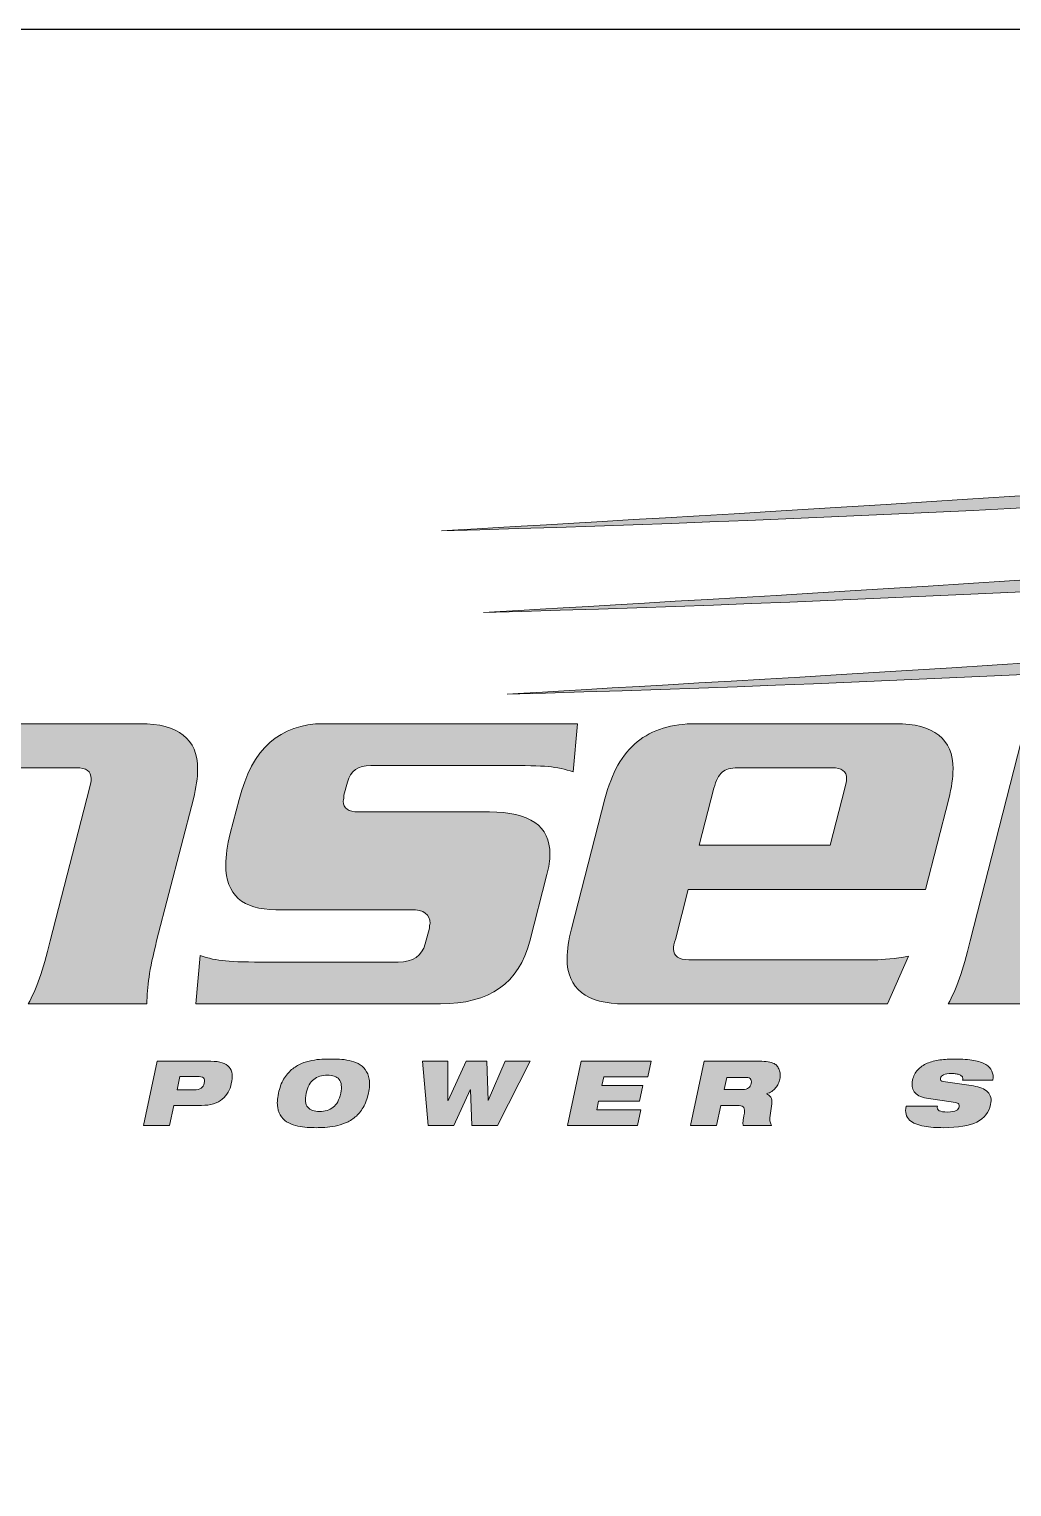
# Paper-space layout 'EARTHING' of a CAD drawing. Extents: x 6 to 839, y -116 to 471.
# Drawn here: x 303.17 to 318.09, y -87.35 to -65.23 of the extents above; entities that cross this region are included whole.
import ezdxf
from ezdxf.enums import TextEntityAlignment as Align

# ---------------------------------------------------------------- set-up
doc = ezdxf.new("R2010")
doc.units = 0
doc.layers.add('Notes', color=7, linetype='Continuous')
doc.styles.add('iecISOCP', font='isocp.shx')

# ---------------------------------------------------------------- blocks, each defined once
blk = doc.blocks.new('A1_FRAME_TITLE')
at = {"layer": 'Notes', "color": 3, "linetype": 'Continuous', "flags": 128}
blk.add_lwpolyline([(123.797, 47.618), (824.367, 47.618)], dxfattribs=at)
at = {"layer": 'Notes', "color": 7, "style": 'iecISOCP'}
for tag, p in [('CAP_NO', (513.188, 43.457)), ('IE_NUM', (513.05, 37.81)), ('REF_No_1', (335.241, 32.31)), ('REF_1', (362.523, 32.31)), ('HV_SWITCH', (513.463, 32.163)), ('GEN_WO', (441.708, 31.763)), ('REF_No_2', (335.241, 26.31)), ('REF_2', (362.523, 26.31)), ('OH_WO', (441.708, 25.812)), ('UBD_REF', (513.05, 25.828)), ('REF_No_3', (335.241, 20.31)), ('REF_3', (362.523, 20.31)), ('UG_WO', (441.708, 20.052)), ('GIS_MAP_No', (513.05, 20.043)), ('REF_No_4', (335.241, 14.31)), ('REF_4', (362.523, 14.31)), ('HV_OP_DIAG', (513.326, 14.199)), ('SUB_WO', (441.708, 13.812)), ('LGA', (512.945, 7.777))]:
    blk.add_attdef(tag, p, '', height=2.5, dxfattribs=at)
at = {"layer": 'Notes', "style": 'iecISOCP'}
for tag, p in [('T1', (684.374, 39.465)), ('T2', (684.374, 34.346)), ('T3', (684.374, 28.92)), ('T4', (684.374, 23.657)), ('T5', (684.374, 18.231)), ('T6', (684.374, 12.969))]:
    blk.add_attdef(tag, text='', height=3.5, dxfattribs=at).set_placement(p, align=Align.CENTER)
at = {"layer": 'Notes', "color": 7, "style": 'iecISOCP'}
for tag, p in [('scale', (567.756, 33.269)), ('DRAWN', (567.756, 24.931)), ('DATE', (567.756, 16.88)), ('DESIGN', (605.617, 9.155))]:
    blk.add_attdef(tag, text='', height=2.5, dxfattribs=at).set_placement(p, align=Align.CENTER)
at = {"layer": 'Notes', "color": 4, "style": 'iecISOCP'}
blk.add_attdef('NUM', text='', height=7, dxfattribs=at).set_placement((792.367, 20.118), align=Align.MIDDLE_CENTER)
at = {"layer": 'Notes', "color": 1, "style": 'iecISOCP'}
blk.add_attdef('REV', text='', height=5, dxfattribs=at).set_placement((820.054, 17.095), align=Align.CENTER)
at = {"layer": 'Notes', "color": 7, "style": 'iecISOCP'}
for tag, p in [('NS', (790.712, 8.119)), ('SHTS', (805.412, 8.119))]:
    blk.add_attdef(tag, text='', height=2.5, dxfattribs=at).set_placement(p, align=Align.MIDDLE)
at = {"layer": 'Notes', "style": 'iecISOCP'}
blk.add_attdef('ExportID', (9.082, 2.39), '', height=2.5, dxfattribs=at)
at = {"layer": 'Notes', "style": 'iecISOCP', "flags": 1}
for tag, p in [('ProjectType', (14.175, -26.797)), ('ProjectNumber', (23.56, -26.818)), ('DrawingNumber', (35.514, -26.803)), ('ProjectDescription', (47.564, -26.825)), ('ExportDate', (60.284, -26.789)), ('ExportUserName', (69.155, -26.8)), ('DesignerCompanyName', (81.484, -26.793)), ('ExportAreaOfInterest', (97.1, -26.813)), ('GIS_SUCCESS', (111.997, -26.78)), ('CAD_SUCCESS', (121.789, -26.783)), ('DEPOTCODE', (132.106, -26.877)), ('ExportCategories', (140.083, -26.797)), ('Comments', (154.385, -26.883))]:
    blk.add_attdef(tag, p, '', height=1, dxfattribs=at)
blk = doc.blocks.new('Logo_Transelect')
at = {"layer": 'Notes', "lineweight": 0, "true_color": 0xe2231a}
h = blk.add_hatch(color=22, dxfattribs=at)
h.dxf.hatch_style = 1
edge = h.paths.add_edge_path()
edge.add_spline(control_points=[(65.672, 15.154), (65.66, 15.746), (61.553, 16.634), (57.992, 16.758)], knot_values=[2, 2, 2, 2, 3, 3, 3, 3], degree=3, periodic=0)
edge.add_spline(control_points=[(57.992, 16.758), (57.992, 16.758), (58.479, 16.599), (58.479, 16.599), (78.956, 14.451), (38.569, 12.441), (31.955, 12.028)], knot_values=[0, 0, 0, 0, 1, 1, 1, 2, 2, 2, 2], degree=3, periodic=0)
edge.add_spline(control_points=[(31.955, 12.028), (48.489, 12.496), (65.701, 13.763), (65.672, 15.154)], knot_values=[3, 3, 3, 3, 4, 4, 4, 4], degree=3, periodic=0)
h = blk.add_hatch(color=22, dxfattribs=at)
h.dxf.hatch_style = 1
edge = h.paths.add_edge_path()
edge.add_spline(control_points=[(66.52, 13.501), (66.508, 14.093), (62.401, 14.982), (58.84, 15.106)], knot_values=[2, 2, 2, 2, 3, 3, 3, 3], degree=3, periodic=0)
edge.add_spline(control_points=[(58.84, 15.106), (58.84, 15.106), (59.327, 14.947), (59.327, 14.947), (79.804, 12.799), (39.416, 10.789), (32.803, 10.376)], knot_values=[0, 0, 0, 0, 1, 1, 1, 2, 2, 2, 2], degree=3, periodic=0)
edge.add_spline(control_points=[(32.803, 10.376), (49.337, 10.844), (66.549, 12.111), (66.52, 13.501)], knot_values=[3, 3, 3, 3, 4, 4, 4, 4], degree=3, periodic=0)
h = blk.add_hatch(color=22, dxfattribs=at)
h.dxf.hatch_style = 1
edge = h.paths.add_edge_path()
edge.add_spline(control_points=[(67.001, 11.849), (66.989, 12.441), (62.881, 13.329), (59.32, 13.453)], knot_values=[2, 2, 2, 2, 3, 3, 3, 3], degree=3, periodic=0)
edge.add_spline(control_points=[(59.32, 13.453), (59.32, 13.453), (59.808, 13.295), (59.808, 13.295), (80.284, 11.147), (39.897, 9.137), (33.283, 8.724)], knot_values=[0, 0, 0, 0, 1, 1, 1, 2, 2, 2, 2], degree=3, periodic=0)
edge.add_spline(control_points=[(33.283, 8.724), (49.817, 9.192), (67.029, 10.458), (67.001, 11.849)], knot_values=[3, 3, 3, 3, 4, 4, 4, 4], degree=3, periodic=0)
at = {"layer": 'Notes', "lineweight": 0, "true_color": 0x005cb9}
h = blk.add_hatch(color=152, dxfattribs=at)
h.dxf.hatch_style = 2
edge = h.paths.add_edge_path()
edge.add_spline(control_points=[(44.806, 3.737), (44.731, 3.439), (44.68, 3.194), (44.651, 3.001), (44.622, 2.808), (44.608, 2.627), (44.608, 2.458), (44.608, 2.458), (42.206, 2.458), (42.206, 2.458), (42.288, 2.603), (42.365, 2.776), (42.435, 2.977), (42.505, 3.178), (42.577, 3.431), (42.652, 3.737), (42.652, 3.737), (43.976, 8.899), (43.976, 8.899), (44.05, 9.197), (44.104, 9.442), (44.137, 9.635), (44.17, 9.828), (44.187, 10.009), (44.187, 10.178), (44.187, 10.178), (46.464, 10.178), (46.464, 10.178), (46.464, 10.178), (44.806, 3.737), (44.806, 3.737)], knot_values=[0, 0, 0, 0, 1, 1, 1, 2, 2, 2, 3, 3, 3, 4, 4, 4, 5, 5, 5, 6, 6, 6, 7, 7, 7, 8, 8, 8, 9, 9, 9, 10, 10, 10, 10], degree=3, periodic=0)
at = {"layer": 'Notes', "lineweight": 0, "true_color": 0x001689}
h = blk.add_hatch(color=166, dxfattribs=at)
h.dxf.hatch_style = 2
edge = h.paths.add_edge_path()
edge.add_spline(control_points=[(22.462, 8.127), (22.462, 8.127), (22.363, 7.548), (22.363, 7.548), (22.363, 7.548), (22.388, 7.548), (22.388, 7.548), (22.519, 7.773), (22.643, 7.926), (22.759, 8.007), (22.874, 8.087), (23.023, 8.127), (23.205, 8.127), (23.205, 8.127), (25.854, 8.127), (25.854, 8.127), (26.629, 8.127), (27.017, 7.822), (27.017, 7.211), (27.017, 7.034), (26.988, 6.833), (26.931, 6.608), (26.931, 6.608), (26.188, 3.737), (26.188, 3.737), (26.114, 3.439), (26.062, 3.194), (26.033, 3.001), (26.004, 2.808), (25.99, 2.627), (25.99, 2.458), (25.99, 2.458), (23.588, 2.458), (23.588, 2.458), (23.671, 2.603), (23.747, 2.776), (23.817, 2.977), (23.887, 3.178), (23.96, 3.431), (24.034, 3.737), (24.034, 3.737), (24.826, 6.825), (24.826, 6.825), (24.851, 6.905), (24.863, 6.969), (24.863, 7.018), (24.863, 7.162), (24.764, 7.235), (24.566, 7.235), (24.566, 7.235), (22.734, 7.235), (22.734, 7.235), (22.594, 7.235), (22.488, 7.205), (22.418, 7.144), (22.348, 7.084), (22.293, 6.977), (22.251, 6.825), (22.251, 6.825), (21.459, 3.737), (21.459, 3.737), (21.385, 3.439), (21.333, 3.194), (21.304, 3.001), (21.275, 2.808), (21.261, 2.627), (21.261, 2.458), (21.261, 2.458), (18.859, 2.458), (18.859, 2.458), (18.942, 2.603), (19.018, 2.776), (19.088, 2.977), (19.159, 3.178), (19.231, 3.431), (19.305, 3.737), (19.305, 3.737), (20.11, 6.849), (20.11, 6.849), (20.184, 7.146), (20.235, 7.392), (20.264, 7.585), (20.293, 7.777), (20.308, 7.958), (20.308, 8.127), (20.308, 8.127), (22.462, 8.127), (22.462, 8.127)], knot_values=[0, 0, 0, 0, 1, 1, 1, 2, 2, 2, 3, 3, 3, 4, 4, 4, 5, 5, 5, 6, 6, 6, 7, 7, 7, 8, 8, 8, 9, 9, 9, 10, 10, 10, 11, 11, 11, 12, 12, 12, 13, 13, 13, 14, 14, 14, 15, 15, 15, 16, 16, 16, 17, 17, 17, 18, 18, 18, 19, 19, 19, 20, 20, 20, 21, 21, 21, 22, 22, 22, 23, 23, 23, 24, 24, 24, 25, 25, 25, 26, 26, 26, 27, 27, 27, 28, 28, 28, 29, 29, 29, 29], degree=3, periodic=0)
h = blk.add_hatch(color=166, dxfattribs=at)
h.dxf.hatch_style = 2
edge = h.paths.add_edge_path()
edge.add_spline(control_points=[(33.739, 3.725), (33.524, 2.881), (32.922, 2.458), (31.932, 2.458), (31.932, 2.458), (26.98, 2.458), (26.98, 2.458), (26.98, 2.458), (27.067, 3.435), (27.067, 3.435), (27.232, 3.379), (27.403, 3.343), (27.58, 3.327), (27.758, 3.311), (28.049, 3.303), (28.453, 3.303), (28.453, 3.303), (31.078, 3.303), (31.078, 3.303), (31.375, 3.303), (31.556, 3.427), (31.622, 3.676), (31.622, 3.676), (31.709, 3.99), (31.709, 3.99), (31.709, 4.006), (31.709, 4.022), (31.709, 4.038), (31.717, 4.062), (31.721, 4.079), (31.721, 4.087), (31.721, 4.272), (31.593, 4.364), (31.338, 4.364), (31.338, 4.364), (28.602, 4.364), (28.602, 4.364), (27.925, 4.364), (27.587, 4.666), (27.587, 5.269), (27.587, 5.454), (27.615, 5.667), (27.673, 5.908), (27.673, 5.908), (27.859, 6.595), (27.859, 6.595), (28.115, 7.616), (28.684, 8.127), (29.567, 8.127), (29.567, 8.127), (34.705, 8.127), (34.705, 8.127), (34.705, 8.127), (34.618, 7.15), (34.618, 7.15), (34.461, 7.206), (34.292, 7.243), (34.11, 7.259), (33.929, 7.275), (33.64, 7.283), (33.244, 7.283), (33.244, 7.283), (30.52, 7.283), (30.52, 7.283), (30.265, 7.283), (30.108, 7.17), (30.05, 6.945), (30.05, 6.945), (29.976, 6.68), (29.976, 6.68), (29.976, 6.664), (29.976, 6.644), (29.976, 6.62), (29.968, 6.595), (29.963, 6.575), (29.963, 6.559), (29.963, 6.415), (30.067, 6.342), (30.273, 6.342), (30.273, 6.342), (32.922, 6.342), (32.922, 6.342), (33.739, 6.342), (34.147, 6.057), (34.147, 5.486), (34.147, 5.365), (34.127, 5.228), (34.086, 5.076), (34.086, 5.076), (33.739, 3.725), (33.739, 3.725)], knot_values=[0, 0, 0, 0, 1, 1, 1, 2, 2, 2, 3, 3, 3, 4, 4, 4, 5, 5, 5, 6, 6, 6, 7, 7, 7, 8, 8, 8, 9, 9, 9, 10, 10, 10, 11, 11, 11, 12, 12, 12, 13, 13, 13, 14, 14, 14, 15, 15, 15, 16, 16, 16, 17, 17, 17, 18, 18, 18, 19, 19, 19, 20, 20, 20, 21, 21, 21, 22, 22, 22, 23, 23, 23, 24, 24, 24, 25, 25, 25, 26, 26, 26, 27, 27, 27, 28, 28, 28, 29, 29, 29, 30, 30, 30, 30], degree=3, periodic=0)
at = {"layer": 'Notes', "lineweight": 0, "true_color": 0x005cb9}
h = blk.add_hatch(color=152, dxfattribs=at)
h.dxf.hatch_style = 2
edge = h.paths.add_edge_path()
edge.add_spline(control_points=[(36.945, 4.774), (36.945, 4.774), (36.685, 3.761), (36.685, 3.761), (36.66, 3.681), (36.648, 3.616), (36.648, 3.568), (36.648, 3.423), (36.751, 3.351), (36.957, 3.351), (36.957, 3.351), (40.708, 3.351), (40.708, 3.351), (40.898, 3.351), (41.129, 3.375), (41.401, 3.423), (41.401, 3.423), (40.981, 2.458), (40.981, 2.458), (40.981, 2.458), (35.658, 2.458), (35.658, 2.458), (34.882, 2.458), (34.494, 2.764), (34.494, 3.375), (34.494, 3.552), (34.523, 3.753), (34.581, 3.978), (34.581, 3.978), (35.261, 6.608), (35.261, 6.608), (35.393, 7.13), (35.61, 7.514), (35.911, 7.759), (36.213, 8.005), (36.611, 8.127), (37.106, 8.127), (37.106, 8.127), (41.141, 8.127), (41.141, 8.127), (41.917, 8.127), (42.305, 7.822), (42.305, 7.211), (42.305, 7.034), (42.276, 6.833), (42.219, 6.608), (42.219, 6.608), (41.748, 4.774), (41.748, 4.774), (41.748, 4.774), (36.945, 4.774), (36.945, 4.774)], knot_values=[0, 0, 0, 0, 1, 1, 1, 2, 2, 2, 3, 3, 3, 4, 4, 4, 5, 5, 5, 6, 6, 6, 7, 7, 7, 8, 8, 8, 9, 9, 9, 10, 10, 10, 11, 11, 11, 12, 12, 12, 13, 13, 13, 14, 14, 14, 15, 15, 15, 16, 16, 16, 17, 17, 17, 17], degree=3, periodic=0)
edge = h.paths.add_edge_path()
edge.add_spline(control_points=[(39.817, 5.667), (39.817, 5.667), (40.114, 6.825), (40.114, 6.825), (40.139, 6.905), (40.151, 6.969), (40.151, 7.018), (40.151, 7.162), (40.052, 7.235), (39.854, 7.235), (39.854, 7.235), (37.948, 7.235), (37.948, 7.235), (37.807, 7.235), (37.702, 7.205), (37.632, 7.144), (37.562, 7.084), (37.506, 6.977), (37.465, 6.825), (37.465, 6.825), (37.168, 5.667), (37.168, 5.667), (37.168, 5.667), (39.817, 5.667), (39.817, 5.667)], knot_values=[0, 0, 0, 0, 1, 1, 1, 2, 2, 2, 3, 3, 3, 4, 4, 4, 5, 5, 5, 6, 6, 6, 7, 7, 7, 8, 8, 8, 8], degree=3, periodic=0)
h = blk.add_hatch(color=152, dxfattribs=at)
h.dxf.hatch_style = 2
edge = h.paths.add_edge_path()
edge.add_spline(control_points=[(26.198, 1.298), (26.198, 1.298), (27.284, 1.298), (27.284, 1.298), (27.377, 1.298), (27.454, 1.288), (27.514, 1.268), (27.574, 1.248), (27.621, 1.218), (27.654, 1.18), (27.687, 1.141), (27.707, 1.094), (27.713, 1.038), (27.719, 0.982), (27.714, 0.918), (27.698, 0.845), (27.685, 0.783), (27.665, 0.725), (27.635, 0.672), (27.605, 0.618), (27.566, 0.571), (27.517, 0.531), (27.468, 0.491), (27.41, 0.46), (27.34, 0.437), (27.27, 0.415), (27.189, 0.404), (27.098, 0.404), (27.098, 0.404), (26.534, 0.404), (26.534, 0.404), (26.534, 0.404), (26.448, 0), (26.448, 0), (26.448, 0), (25.922, 0), (25.922, 0), (25.922, 0), (26.198, 1.298), (26.198, 1.298)], knot_values=[0, 0, 0, 0, 1, 1, 1, 2, 2, 2, 3, 3, 3, 4, 4, 4, 5, 5, 5, 6, 6, 6, 7, 7, 7, 8, 8, 8, 9, 9, 9, 10, 10, 10, 11, 11, 11, 12, 12, 12, 13, 13, 13, 13], degree=3, periodic=0)
edge = h.paths.add_edge_path()
edge.add_spline(control_points=[(26.601, 0.72), (26.601, 0.72), (26.941, 0.72), (26.941, 0.72), (27.008, 0.72), (27.057, 0.73), (27.089, 0.752), (27.121, 0.773), (27.142, 0.807), (27.152, 0.854), (27.163, 0.905), (27.157, 0.941), (27.134, 0.962), (27.111, 0.982), (27.066, 0.992), (26.999, 0.992), (26.999, 0.992), (26.659, 0.992), (26.659, 0.992), (26.659, 0.992), (26.601, 0.72), (26.601, 0.72)], knot_values=[0, 0, 0, 0, 1, 1, 1, 2, 2, 2, 3, 3, 3, 4, 4, 4, 5, 5, 5, 6, 6, 6, 7, 7, 7, 7], degree=3, periodic=0)
h = blk.add_hatch(color=152, dxfattribs=at)
h.dxf.hatch_style = 2
edge = h.paths.add_edge_path()
edge.add_spline(control_points=[(28.653, 0.649), (28.677, 0.76), (28.712, 0.855), (28.758, 0.933), (28.805, 1.011), (28.859, 1.076), (28.92, 1.128), (28.981, 1.179), (29.046, 1.22), (29.116, 1.249), (29.185, 1.278), (29.256, 1.299), (29.326, 1.313), (29.397, 1.327), (29.466, 1.336), (29.532, 1.339), (29.597, 1.342), (29.657, 1.343), (29.711, 1.343), (29.764, 1.343), (29.823, 1.342), (29.888, 1.339), (29.953, 1.336), (30.017, 1.327), (30.082, 1.313), (30.146, 1.299), (30.208, 1.278), (30.266, 1.249), (30.323, 1.22), (30.372, 1.179), (30.41, 1.128), (30.449, 1.076), (30.475, 1.011), (30.488, 0.933), (30.502, 0.855), (30.497, 0.76), (30.474, 0.649), (30.45, 0.537), (30.415, 0.443), (30.368, 0.364), (30.321, 0.286), (30.268, 0.221), (30.207, 0.17), (30.146, 0.118), (30.08, 0.078), (30.01, 0.049), (29.94, 0.02), (29.87, -0.001), (29.799, -0.015), (29.729, -0.029), (29.661, -0.038), (29.594, -0.041), (29.528, -0.044), (29.467, -0.046), (29.414, -0.046), (29.36, -0.046), (29.302, -0.044), (29.237, -0.041), (29.172, -0.038), (29.107, -0.029), (29.043, -0.015), (28.978, -0.001), (28.917, 0.02), (28.86, 0.049), (28.803, 0.078), (28.755, 0.118), (28.715, 0.17), (28.676, 0.221), (28.65, 0.286), (28.637, 0.364), (28.624, 0.441), (28.629, 0.536), (28.653, 0.649)], knot_values=[0, 0, 0, 0, 1, 1, 1, 2, 2, 2, 3, 3, 3, 4, 4, 4, 5, 5, 5, 6, 6, 6, 7, 7, 7, 8, 8, 8, 9, 9, 9, 10, 10, 10, 11, 11, 11, 12, 12, 12, 13, 13, 13, 14, 14, 14, 15, 15, 15, 16, 16, 16, 17, 17, 17, 18, 18, 18, 19, 19, 19, 20, 20, 20, 21, 21, 21, 22, 22, 22, 23, 23, 23, 24, 24, 24, 24], degree=3, periodic=0)
edge = h.paths.add_edge_path()
edge.add_spline(control_points=[(29.213, 0.649), (29.198, 0.583), (29.193, 0.527), (29.2, 0.481), (29.206, 0.434), (29.221, 0.396), (29.245, 0.366), (29.269, 0.337), (29.302, 0.315), (29.342, 0.302), (29.383, 0.288), (29.43, 0.282), (29.485, 0.282), (29.594, 0.282), (29.686, 0.31), (29.759, 0.366), (29.832, 0.423), (29.884, 0.517), (29.914, 0.649), (29.928, 0.714), (29.931, 0.77), (29.925, 0.817), (29.919, 0.864), (29.904, 0.902), (29.879, 0.932), (29.855, 0.961), (29.823, 0.983), (29.782, 0.996), (29.742, 1.009), (29.695, 1.016), (29.642, 1.016), (29.532, 1.016), (29.44, 0.988), (29.366, 0.932), (29.292, 0.875), (29.241, 0.781), (29.213, 0.649)], knot_values=[0, 0, 0, 0, 1, 1, 1, 2, 2, 2, 3, 3, 3, 4, 4, 4, 5, 5, 5, 6, 6, 6, 7, 7, 7, 8, 8, 8, 9, 9, 9, 10, 10, 10, 11, 11, 11, 12, 12, 12, 12], degree=3, periodic=0)
h = blk.add_hatch(color=152, dxfattribs=at)
h.dxf.hatch_style = 2
h.paths.add_polyline_path([(31.57, 1.298), (32.08, 1.298), (32.081, 0.505), (32.085, 0.505), (32.451, 1.298), (32.871, 1.298), (32.895, 0.505), (32.899, 0.505), (33.24, 1.298), (33.749, 1.298), (33.083, 0), (32.567, 0), (32.539, 0.72), (32.535, 0.72), (32.199, 0), (31.682, 0)])
h = blk.add_hatch(color=152, dxfattribs=at)
h.dxf.hatch_style = 2
h.paths.add_polyline_path([(34.779, 1.298), (36.195, 1.298), (36.127, 0.982), (35.237, 0.982), (35.2, 0.807), (36.027, 0.807), (35.959, 0.491), (35.133, 0.491), (35.096, 0.316), (35.986, 0.316), (35.918, 0), (34.503, 0)])
h = blk.add_hatch(color=152, dxfattribs=at)
h.dxf.hatch_style = 2
edge = h.paths.add_edge_path()
edge.add_spline(control_points=[(37.271, 1.298), (37.271, 1.298), (38.379, 1.298), (38.379, 1.298), (38.454, 1.298), (38.516, 1.294), (38.563, 1.287), (38.611, 1.28), (38.651, 1.267), (38.685, 1.251), (38.707, 1.238), (38.727, 1.222), (38.744, 1.2), (38.762, 1.179), (38.776, 1.155), (38.786, 1.128), (38.797, 1.1), (38.803, 1.071), (38.806, 1.039), (38.808, 1.007), (38.806, 0.972), (38.799, 0.936), (38.791, 0.905), (38.781, 0.874), (38.768, 0.843), (38.754, 0.813), (38.737, 0.785), (38.715, 0.758), (38.694, 0.731), (38.667, 0.708), (38.637, 0.687), (38.606, 0.666), (38.571, 0.651), (38.53, 0.64), (38.53, 0.64), (38.528, 0.636), (38.528, 0.636), (38.565, 0.625), (38.595, 0.604), (38.616, 0.572), (38.637, 0.539), (38.644, 0.494), (38.636, 0.436), (38.636, 0.436), (38.599, 0.153), (38.599, 0.153), (38.595, 0.124), (38.596, 0.096), (38.602, 0.07), (38.609, 0.044), (38.619, 0.021), (38.632, 0), (38.632, 0), (38.058, 0), (38.058, 0), (38.052, 0.018), (38.051, 0.045), (38.056, 0.081), (38.061, 0.117), (38.07, 0.172), (38.082, 0.245), (38.089, 0.294), (38.086, 0.332), (38.072, 0.359), (38.058, 0.386), (38.026, 0.4), (37.977, 0.4), (37.977, 0.4), (37.605, 0.4), (37.605, 0.4), (37.605, 0.4), (37.521, 0), (37.521, 0), (37.521, 0), (36.994, 0), (36.994, 0), (36.994, 0), (37.271, 1.298), (37.271, 1.298)], knot_values=[0, 0, 0, 0, 1, 1, 1, 2, 2, 2, 3, 3, 3, 4, 4, 4, 5, 5, 5, 6, 6, 6, 7, 7, 7, 8, 8, 8, 9, 9, 9, 10, 10, 10, 11, 11, 11, 12, 12, 12, 13, 13, 13, 14, 14, 14, 15, 15, 15, 16, 16, 16, 17, 17, 17, 18, 18, 18, 19, 19, 19, 20, 20, 20, 21, 21, 21, 22, 22, 22, 23, 23, 23, 24, 24, 24, 25, 25, 25, 26, 26, 26, 26], degree=3, periodic=0)
edge = h.paths.add_edge_path()
edge.add_spline(control_points=[(37.675, 0.727), (37.675, 0.727), (38.048, 0.727), (38.048, 0.727), (38.101, 0.727), (38.14, 0.737), (38.167, 0.757), (38.194, 0.777), (38.211, 0.808), (38.22, 0.849), (38.225, 0.874), (38.226, 0.895), (38.221, 0.911), (38.217, 0.926), (38.209, 0.939), (38.197, 0.948), (38.185, 0.957), (38.17, 0.963), (38.153, 0.966), (38.135, 0.969), (38.116, 0.971), (38.093, 0.971), (38.093, 0.971), (37.728, 0.971), (37.728, 0.971), (37.728, 0.971), (37.675, 0.727), (37.675, 0.727)], knot_values=[0, 0, 0, 0, 1, 1, 1, 2, 2, 2, 3, 3, 3, 4, 4, 4, 5, 5, 5, 6, 6, 6, 7, 7, 7, 8, 8, 8, 9, 9, 9, 9], degree=3, periodic=0)
h = blk.add_hatch(color=152, dxfattribs=at)
h.dxf.hatch_style = 2
edge = h.paths.add_edge_path()
edge.add_spline(control_points=[(41.77, 0.551), (41.708, 0.56), (41.656, 0.576), (41.615, 0.599), (41.574, 0.621), (41.542, 0.648), (41.52, 0.68), (41.498, 0.711), (41.484, 0.747), (41.478, 0.787), (41.472, 0.827), (41.474, 0.87), (41.484, 0.916), (41.503, 1), (41.538, 1.069), (41.59, 1.124), (41.641, 1.179), (41.705, 1.223), (41.781, 1.256), (41.857, 1.289), (41.943, 1.311), (42.039, 1.324), (42.136, 1.337), (42.238, 1.343), (42.346, 1.343), (42.495, 1.343), (42.621, 1.334), (42.723, 1.315), (42.825, 1.296), (42.906, 1.269), (42.966, 1.233), (43.027, 1.197), (43.068, 1.153), (43.091, 1.1), (43.114, 1.048), (43.121, 0.987), (43.111, 0.918), (43.111, 0.918), (42.499, 0.918), (42.499, 0.918), (42.505, 0.944), (42.503, 0.966), (42.493, 0.982), (42.482, 0.999), (42.465, 1.012), (42.441, 1.021), (42.42, 1.031), (42.396, 1.038), (42.368, 1.042), (42.34, 1.047), (42.311, 1.049), (42.283, 1.049), (42.204, 1.049), (42.148, 1.04), (42.114, 1.023), (42.08, 1.006), (42.06, 0.984), (42.053, 0.956), (42.05, 0.938), (42.052, 0.923), (42.059, 0.911), (42.067, 0.9), (42.082, 0.892), (42.108, 0.889), (42.108, 0.889), (42.717, 0.798), (42.717, 0.798), (42.846, 0.779), (42.941, 0.738), (43.005, 0.677), (43.068, 0.616), (43.089, 0.53), (43.066, 0.42), (43.031, 0.261), (42.937, 0.144), (42.784, 0.068), (42.63, -0.008), (42.405, -0.046), (42.109, -0.046), (42.042, -0.046), (41.975, -0.044), (41.908, -0.04), (41.841, -0.036), (41.777, -0.029), (41.717, -0.017), (41.656, -0.006), (41.601, 0.01), (41.551, 0.03), (41.5, 0.05), (41.458, 0.076), (41.425, 0.108), (41.391, 0.14), (41.367, 0.179), (41.354, 0.225), (41.34, 0.271), (41.34, 0.327), (41.354, 0.391), (41.354, 0.391), (41.988, 0.391), (41.988, 0.391), (41.981, 0.349), (41.993, 0.319), (42.025, 0.298), (42.059, 0.28), (42.116, 0.271), (42.197, 0.271), (42.279, 0.271), (42.336, 0.28), (42.37, 0.3), (42.402, 0.319), (42.423, 0.345), (42.43, 0.376), (42.434, 0.396), (42.431, 0.414), (42.42, 0.43), (42.409, 0.446), (42.387, 0.457), (42.354, 0.463), (42.354, 0.463), (41.77, 0.551), (41.77, 0.551)], knot_values=[0, 0, 0, 0, 1, 1, 1, 2, 2, 2, 3, 3, 3, 4, 4, 4, 5, 5, 5, 6, 6, 6, 7, 7, 7, 8, 8, 8, 9, 9, 9, 10, 10, 10, 11, 11, 11, 12, 12, 12, 13, 13, 13, 14, 14, 14, 15, 15, 15, 16, 16, 16, 17, 17, 17, 18, 18, 18, 19, 19, 19, 20, 20, 20, 21, 21, 21, 22, 22, 22, 23, 23, 23, 24, 24, 24, 25, 25, 25, 26, 26, 26, 27, 27, 27, 28, 28, 28, 29, 29, 29, 30, 30, 30, 31, 31, 31, 32, 32, 32, 33, 33, 33, 34, 34, 34, 35, 35, 35, 36, 36, 36, 37, 37, 37, 38, 38, 38, 39, 39, 39, 40, 40, 40, 40], degree=3, periodic=0)
at = {"layer": 'Notes', "color": 152, "lineweight": 0, "true_color": 0x005cb9}
for p, q in [((31.57, 1.298), (32.08, 1.298)), ((31.682, 0), (31.57, 1.298)), ((32.08, 1.298), (32.081, 0.505)), ((32.085, 0.505), (32.451, 1.298)), ((32.451, 1.298), (32.871, 1.298)), ((32.871, 1.298), (32.895, 0.505)), ((32.899, 0.505), (33.24, 1.298)), ((33.749, 1.298), (33.083, 0)), ((33.24, 1.298), (33.749, 1.298)), ((34.503, 0), (34.779, 1.298)), ((34.779, 1.298), (36.195, 1.298)), ((36.195, 1.298), (36.127, 0.982)), ((35.237, 0.982), (35.2, 0.807)), ((36.127, 0.982), (35.237, 0.982)), ((32.535, 0.72), (32.199, 0)), ((32.539, 0.72), (32.535, 0.72)), ((32.567, 0), (32.539, 0.72)), ((35.2, 0.807), (36.027, 0.807)), ((36.027, 0.807), (35.959, 0.491)), ((32.081, 0.505), (32.085, 0.505)), ((32.895, 0.505), (32.899, 0.505)), ((35.133, 0.491), (35.096, 0.316)), ((35.096, 0.316), (35.986, 0.316)), ((35.959, 0.491), (35.133, 0.491)), ((35.986, 0.316), (35.918, 0)), ((32.199, 0), (31.682, 0)), ((33.083, 0), (32.567, 0)), ((35.918, 0), (34.503, 0))]:
    blk.add_line(p, q, dxfattribs=at)
at = {"layer": 'Notes', "color": 22, "lineweight": 0, "true_color": 0xe2231a}
for points in [[(31.955, 12.028), (38.569, 12.441), (78.956, 14.451), (58.479, 16.599), (58.479, 16.599), (57.992, 16.758), (57.992, 16.758), (61.553, 16.634), (65.66, 15.746), (65.672, 15.154), (65.701, 13.763), (48.489, 12.496), (31.955, 12.028)], [(32.803, 10.376), (39.416, 10.789), (79.804, 12.799), (59.327, 14.947), (59.327, 14.947), (58.84, 15.106), (58.84, 15.106), (62.401, 14.982), (66.508, 14.093), (66.52, 13.501), (66.549, 12.111), (49.337, 10.844), (32.803, 10.376)], [(33.283, 8.724), (39.897, 9.137), (80.284, 11.147), (59.808, 13.295), (59.808, 13.295), (59.32, 13.453), (59.32, 13.453), (62.881, 13.329), (66.989, 12.441), (67.001, 11.849), (67.029, 10.458), (49.817, 9.192), (33.283, 8.724)]]:
    blk.add_open_spline(points, degree=3, knots=[0, 0, 0, 0, 1, 1, 1, 2, 2, 2, 3, 3, 3, 4, 4, 4, 4], dxfattribs=at)
at = {"layer": 'Notes', "color": 152, "lineweight": 0, "true_color": 0x005cb9}
for points, knots in [([(44.806, 3.737), (44.731, 3.439), (44.68, 3.194), (44.651, 3.001), (44.622, 2.808), (44.608, 2.627), (44.608, 2.458), (44.608, 2.458), (42.206, 2.458), (42.206, 2.458), (42.288, 2.603), (42.365, 2.776), (42.435, 2.977), (42.505, 3.178), (42.577, 3.431), (42.652, 3.737), (42.652, 3.737), (43.976, 8.899), (43.976, 8.899), (44.05, 9.197), (44.104, 9.442), (44.137, 9.635), (44.17, 9.828), (44.187, 10.009), (44.187, 10.178), (44.187, 10.178), (46.464, 10.178), (46.464, 10.178), (46.464, 10.178), (44.806, 3.737), (44.806, 3.737)], [0, 0, 0, 0, 1, 1, 1, 2, 2, 2, 3, 3, 3, 4, 4, 4, 5, 5, 5, 6, 6, 6, 7, 7, 7, 8, 8, 8, 9, 9, 9, 10, 10, 10, 10]), ([(36.945, 4.774), (36.945, 4.774), (36.685, 3.761), (36.685, 3.761), (36.66, 3.681), (36.648, 3.616), (36.648, 3.568), (36.648, 3.423), (36.751, 3.351), (36.957, 3.351), (36.957, 3.351), (40.708, 3.351), (40.708, 3.351), (40.898, 3.351), (41.129, 3.375), (41.401, 3.423), (41.401, 3.423), (40.981, 2.458), (40.981, 2.458), (40.981, 2.458), (35.658, 2.458), (35.658, 2.458), (34.882, 2.458), (34.494, 2.764), (34.494, 3.375), (34.494, 3.552), (34.523, 3.753), (34.581, 3.978), (34.581, 3.978), (35.261, 6.608), (35.261, 6.608), (35.393, 7.13), (35.61, 7.514), (35.911, 7.759), (36.213, 8.005), (36.611, 8.127), (37.106, 8.127), (37.106, 8.127), (41.141, 8.127), (41.141, 8.127), (41.917, 8.127), (42.305, 7.822), (42.305, 7.211), (42.305, 7.034), (42.276, 6.833), (42.219, 6.608), (42.219, 6.608), (41.748, 4.774), (41.748, 4.774), (41.748, 4.774), (36.945, 4.774), (36.945, 4.774)], [0, 0, 0, 0, 1, 1, 1, 2, 2, 2, 3, 3, 3, 4, 4, 4, 5, 5, 5, 6, 6, 6, 7, 7, 7, 8, 8, 8, 9, 9, 9, 10, 10, 10, 11, 11, 11, 12, 12, 12, 13, 13, 13, 14, 14, 14, 15, 15, 15, 16, 16, 16, 17, 17, 17, 17]), ([(39.817, 5.667), (39.817, 5.667), (40.114, 6.825), (40.114, 6.825), (40.139, 6.905), (40.151, 6.969), (40.151, 7.018), (40.151, 7.162), (40.052, 7.235), (39.854, 7.235), (39.854, 7.235), (37.948, 7.235), (37.948, 7.235), (37.807, 7.235), (37.702, 7.205), (37.632, 7.144), (37.562, 7.084), (37.506, 6.977), (37.465, 6.825), (37.465, 6.825), (37.168, 5.667), (37.168, 5.667), (37.168, 5.667), (39.817, 5.667), (39.817, 5.667)], [0, 0, 0, 0, 1, 1, 1, 2, 2, 2, 3, 3, 3, 4, 4, 4, 5, 5, 5, 6, 6, 6, 7, 7, 7, 8, 8, 8, 8]), ([(26.198, 1.298), (26.198, 1.298), (27.284, 1.298), (27.284, 1.298), (27.377, 1.298), (27.454, 1.288), (27.514, 1.268), (27.574, 1.248), (27.621, 1.218), (27.654, 1.18), (27.687, 1.141), (27.707, 1.094), (27.713, 1.038), (27.719, 0.982), (27.714, 0.918), (27.698, 0.845), (27.685, 0.783), (27.665, 0.725), (27.635, 0.672), (27.605, 0.618), (27.566, 0.571), (27.517, 0.531), (27.468, 0.491), (27.41, 0.46), (27.34, 0.437), (27.27, 0.415), (27.189, 0.404), (27.098, 0.404), (27.098, 0.404), (26.534, 0.404), (26.534, 0.404), (26.534, 0.404), (26.448, 0), (26.448, 0), (26.448, 0), (25.922, 0), (25.922, 0), (25.922, 0), (26.198, 1.298), (26.198, 1.298)], [0, 0, 0, 0, 1, 1, 1, 2, 2, 2, 3, 3, 3, 4, 4, 4, 5, 5, 5, 6, 6, 6, 7, 7, 7, 8, 8, 8, 9, 9, 9, 10, 10, 10, 11, 11, 11, 12, 12, 12, 13, 13, 13, 13]), ([(28.653, 0.649), (28.677, 0.76), (28.712, 0.855), (28.758, 0.933), (28.805, 1.011), (28.859, 1.076), (28.92, 1.128), (28.981, 1.179), (29.046, 1.22), (29.116, 1.249), (29.185, 1.278), (29.256, 1.299), (29.326, 1.313), (29.397, 1.327), (29.466, 1.336), (29.532, 1.339), (29.597, 1.342), (29.657, 1.343), (29.711, 1.343), (29.764, 1.343), (29.823, 1.342), (29.888, 1.339), (29.953, 1.336), (30.017, 1.327), (30.082, 1.313), (30.146, 1.299), (30.208, 1.278), (30.266, 1.249), (30.323, 1.22), (30.372, 1.179), (30.41, 1.128), (30.449, 1.076), (30.475, 1.011), (30.488, 0.933), (30.502, 0.855), (30.497, 0.76), (30.474, 0.649), (30.45, 0.537), (30.415, 0.443), (30.368, 0.364), (30.321, 0.286), (30.268, 0.221), (30.207, 0.17), (30.146, 0.118), (30.08, 0.078), (30.01, 0.049), (29.94, 0.02), (29.87, -0.001), (29.799, -0.015), (29.729, -0.029), (29.661, -0.038), (29.594, -0.041), (29.528, -0.044), (29.467, -0.046), (29.414, -0.046), (29.36, -0.046), (29.302, -0.044), (29.237, -0.041), (29.172, -0.038), (29.107, -0.029), (29.043, -0.015), (28.978, -0.001), (28.917, 0.02), (28.86, 0.049), (28.803, 0.078), (28.755, 0.118), (28.715, 0.17), (28.676, 0.221), (28.65, 0.286), (28.637, 0.364), (28.624, 0.441), (28.629, 0.536), (28.653, 0.649)], [0, 0, 0, 0, 1, 1, 1, 2, 2, 2, 3, 3, 3, 4, 4, 4, 5, 5, 5, 6, 6, 6, 7, 7, 7, 8, 8, 8, 9, 9, 9, 10, 10, 10, 11, 11, 11, 12, 12, 12, 13, 13, 13, 14, 14, 14, 15, 15, 15, 16, 16, 16, 17, 17, 17, 18, 18, 18, 19, 19, 19, 20, 20, 20, 21, 21, 21, 22, 22, 22, 23, 23, 23, 24, 24, 24, 24]), ([(37.271, 1.298), (37.271, 1.298), (38.379, 1.298), (38.379, 1.298), (38.454, 1.298), (38.516, 1.294), (38.563, 1.287), (38.611, 1.28), (38.651, 1.267), (38.685, 1.251), (38.707, 1.238), (38.727, 1.222), (38.744, 1.2), (38.762, 1.179), (38.776, 1.155), (38.786, 1.128), (38.797, 1.1), (38.803, 1.071), (38.806, 1.039), (38.808, 1.007), (38.806, 0.972), (38.799, 0.936), (38.791, 0.905), (38.781, 0.874), (38.768, 0.843), (38.754, 0.813), (38.737, 0.785), (38.715, 0.758), (38.694, 0.731), (38.667, 0.708), (38.637, 0.687), (38.606, 0.666), (38.571, 0.651), (38.53, 0.64), (38.53, 0.64), (38.528, 0.636), (38.528, 0.636), (38.565, 0.625), (38.595, 0.604), (38.616, 0.572), (38.637, 0.539), (38.644, 0.494), (38.636, 0.436), (38.636, 0.436), (38.599, 0.153), (38.599, 0.153), (38.595, 0.124), (38.596, 0.096), (38.602, 0.07), (38.609, 0.044), (38.619, 0.021), (38.632, 0), (38.632, 0), (38.058, 0), (38.058, 0), (38.052, 0.018), (38.051, 0.045), (38.056, 0.081), (38.061, 0.117), (38.07, 0.172), (38.082, 0.245), (38.089, 0.294), (38.086, 0.332), (38.072, 0.359), (38.058, 0.386), (38.026, 0.4), (37.977, 0.4), (37.977, 0.4), (37.605, 0.4), (37.605, 0.4), (37.605, 0.4), (37.521, 0), (37.521, 0), (37.521, 0), (36.994, 0), (36.994, 0), (36.994, 0), (37.271, 1.298), (37.271, 1.298)], [0, 0, 0, 0, 1, 1, 1, 2, 2, 2, 3, 3, 3, 4, 4, 4, 5, 5, 5, 6, 6, 6, 7, 7, 7, 8, 8, 8, 9, 9, 9, 10, 10, 10, 11, 11, 11, 12, 12, 12, 13, 13, 13, 14, 14, 14, 15, 15, 15, 16, 16, 16, 17, 17, 17, 18, 18, 18, 19, 19, 19, 20, 20, 20, 21, 21, 21, 22, 22, 22, 23, 23, 23, 24, 24, 24, 25, 25, 25, 26, 26, 26, 26]), ([(41.77, 0.551), (41.708, 0.56), (41.656, 0.576), (41.615, 0.599), (41.574, 0.621), (41.542, 0.648), (41.52, 0.68), (41.498, 0.711), (41.484, 0.747), (41.478, 0.787), (41.472, 0.827), (41.474, 0.87), (41.484, 0.916), (41.503, 1), (41.538, 1.069), (41.59, 1.124), (41.641, 1.179), (41.705, 1.223), (41.781, 1.256), (41.857, 1.289), (41.943, 1.311), (42.039, 1.324), (42.136, 1.337), (42.238, 1.343), (42.346, 1.343), (42.495, 1.343), (42.621, 1.334), (42.723, 1.315), (42.825, 1.296), (42.906, 1.269), (42.966, 1.233), (43.027, 1.197), (43.068, 1.153), (43.091, 1.1), (43.114, 1.048), (43.121, 0.987), (43.111, 0.918), (43.111, 0.918), (42.499, 0.918), (42.499, 0.918), (42.505, 0.944), (42.503, 0.966), (42.493, 0.982), (42.482, 0.999), (42.465, 1.012), (42.441, 1.021), (42.42, 1.031), (42.396, 1.038), (42.368, 1.042), (42.34, 1.047), (42.311, 1.049), (42.283, 1.049), (42.204, 1.049), (42.148, 1.04), (42.114, 1.023), (42.08, 1.006), (42.06, 0.984), (42.053, 0.956), (42.05, 0.938), (42.052, 0.923), (42.059, 0.911), (42.067, 0.9), (42.082, 0.892), (42.108, 0.889), (42.108, 0.889), (42.717, 0.798), (42.717, 0.798), (42.846, 0.779), (42.941, 0.738), (43.005, 0.677), (43.068, 0.616), (43.089, 0.53), (43.066, 0.42), (43.031, 0.261), (42.937, 0.144), (42.784, 0.068), (42.63, -0.008), (42.405, -0.046), (42.109, -0.046), (42.042, -0.046), (41.975, -0.044), (41.908, -0.04), (41.841, -0.036), (41.777, -0.029), (41.717, -0.017), (41.656, -0.006), (41.601, 0.01), (41.551, 0.03), (41.5, 0.05), (41.458, 0.076), (41.425, 0.108), (41.391, 0.14), (41.367, 0.179), (41.354, 0.225), (41.34, 0.271), (41.34, 0.327), (41.354, 0.391), (41.354, 0.391), (41.988, 0.391), (41.988, 0.391), (41.981, 0.349), (41.993, 0.319), (42.025, 0.298), (42.059, 0.28), (42.116, 0.271), (42.197, 0.271), (42.279, 0.271), (42.336, 0.28), (42.37, 0.3), (42.402, 0.319), (42.423, 0.345), (42.43, 0.376), (42.434, 0.396), (42.431, 0.414), (42.42, 0.43), (42.409, 0.446), (42.387, 0.457), (42.354, 0.463), (42.354, 0.463), (41.77, 0.551), (41.77, 0.551)], [0, 0, 0, 0, 1, 1, 1, 2, 2, 2, 3, 3, 3, 4, 4, 4, 5, 5, 5, 6, 6, 6, 7, 7, 7, 8, 8, 8, 9, 9, 9, 10, 10, 10, 11, 11, 11, 12, 12, 12, 13, 13, 13, 14, 14, 14, 15, 15, 15, 16, 16, 16, 17, 17, 17, 18, 18, 18, 19, 19, 19, 20, 20, 20, 21, 21, 21, 22, 22, 22, 23, 23, 23, 24, 24, 24, 25, 25, 25, 26, 26, 26, 27, 27, 27, 28, 28, 28, 29, 29, 29, 30, 30, 30, 31, 31, 31, 32, 32, 32, 33, 33, 33, 34, 34, 34, 35, 35, 35, 36, 36, 36, 37, 37, 37, 38, 38, 38, 39, 39, 39, 40, 40, 40, 40]), ([(26.601, 0.72), (26.601, 0.72), (26.941, 0.72), (26.941, 0.72), (27.008, 0.72), (27.057, 0.73), (27.089, 0.752), (27.121, 0.773), (27.142, 0.807), (27.152, 0.854), (27.163, 0.905), (27.157, 0.941), (27.134, 0.962), (27.111, 0.982), (27.066, 0.992), (26.999, 0.992), (26.999, 0.992), (26.659, 0.992), (26.659, 0.992), (26.659, 0.992), (26.601, 0.72), (26.601, 0.72)], [0, 0, 0, 0, 1, 1, 1, 2, 2, 2, 3, 3, 3, 4, 4, 4, 5, 5, 5, 6, 6, 6, 7, 7, 7, 7]), ([(29.213, 0.649), (29.198, 0.583), (29.193, 0.527), (29.2, 0.481), (29.206, 0.434), (29.221, 0.396), (29.245, 0.366), (29.269, 0.337), (29.302, 0.315), (29.342, 0.302), (29.383, 0.288), (29.43, 0.282), (29.485, 0.282), (29.594, 0.282), (29.686, 0.31), (29.759, 0.366), (29.832, 0.423), (29.884, 0.517), (29.914, 0.649), (29.928, 0.714), (29.931, 0.77), (29.925, 0.817), (29.919, 0.864), (29.904, 0.902), (29.879, 0.932), (29.855, 0.961), (29.823, 0.983), (29.782, 0.996), (29.742, 1.009), (29.695, 1.016), (29.642, 1.016), (29.532, 1.016), (29.44, 0.988), (29.366, 0.932), (29.292, 0.875), (29.241, 0.781), (29.213, 0.649)], [0, 0, 0, 0, 1, 1, 1, 2, 2, 2, 3, 3, 3, 4, 4, 4, 5, 5, 5, 6, 6, 6, 7, 7, 7, 8, 8, 8, 9, 9, 9, 10, 10, 10, 11, 11, 11, 12, 12, 12, 12]), ([(37.675, 0.727), (37.675, 0.727), (38.048, 0.727), (38.048, 0.727), (38.101, 0.727), (38.14, 0.737), (38.167, 0.757), (38.194, 0.777), (38.211, 0.808), (38.22, 0.849), (38.225, 0.874), (38.226, 0.895), (38.221, 0.911), (38.217, 0.926), (38.209, 0.939), (38.197, 0.948), (38.185, 0.957), (38.17, 0.963), (38.153, 0.966), (38.135, 0.969), (38.116, 0.971), (38.093, 0.971), (38.093, 0.971), (37.728, 0.971), (37.728, 0.971), (37.728, 0.971), (37.675, 0.727), (37.675, 0.727)], [0, 0, 0, 0, 1, 1, 1, 2, 2, 2, 3, 3, 3, 4, 4, 4, 5, 5, 5, 6, 6, 6, 7, 7, 7, 8, 8, 8, 9, 9, 9, 9])]:
    blk.add_open_spline(points, degree=3, knots=knots, dxfattribs=at)
at = {"layer": 'Notes', "color": 166, "lineweight": 0, "true_color": 0x001689}
for points, knots in [([(22.462, 8.127), (22.462, 8.127), (22.363, 7.548), (22.363, 7.548), (22.363, 7.548), (22.388, 7.548), (22.388, 7.548), (22.519, 7.773), (22.643, 7.926), (22.759, 8.007), (22.874, 8.087), (23.023, 8.127), (23.205, 8.127), (23.205, 8.127), (25.854, 8.127), (25.854, 8.127), (26.629, 8.127), (27.017, 7.822), (27.017, 7.211), (27.017, 7.034), (26.988, 6.833), (26.931, 6.608), (26.931, 6.608), (26.188, 3.737), (26.188, 3.737), (26.114, 3.439), (26.062, 3.194), (26.033, 3.001), (26.004, 2.808), (25.99, 2.627), (25.99, 2.458), (25.99, 2.458), (23.588, 2.458), (23.588, 2.458), (23.671, 2.603), (23.747, 2.776), (23.817, 2.977), (23.887, 3.178), (23.96, 3.431), (24.034, 3.737), (24.034, 3.737), (24.826, 6.825), (24.826, 6.825), (24.851, 6.905), (24.863, 6.969), (24.863, 7.018), (24.863, 7.162), (24.764, 7.235), (24.566, 7.235), (24.566, 7.235), (22.734, 7.235), (22.734, 7.235), (22.594, 7.235), (22.488, 7.205), (22.418, 7.144), (22.348, 7.084), (22.293, 6.977), (22.251, 6.825), (22.251, 6.825), (21.459, 3.737), (21.459, 3.737), (21.385, 3.439), (21.333, 3.194), (21.304, 3.001), (21.275, 2.808), (21.261, 2.627), (21.261, 2.458), (21.261, 2.458), (18.859, 2.458), (18.859, 2.458), (18.942, 2.603), (19.018, 2.776), (19.088, 2.977), (19.159, 3.178), (19.231, 3.431), (19.305, 3.737), (19.305, 3.737), (20.11, 6.849), (20.11, 6.849), (20.184, 7.146), (20.235, 7.392), (20.264, 7.585), (20.293, 7.777), (20.308, 7.958), (20.308, 8.127), (20.308, 8.127), (22.462, 8.127), (22.462, 8.127)], [0, 0, 0, 0, 1, 1, 1, 2, 2, 2, 3, 3, 3, 4, 4, 4, 5, 5, 5, 6, 6, 6, 7, 7, 7, 8, 8, 8, 9, 9, 9, 10, 10, 10, 11, 11, 11, 12, 12, 12, 13, 13, 13, 14, 14, 14, 15, 15, 15, 16, 16, 16, 17, 17, 17, 18, 18, 18, 19, 19, 19, 20, 20, 20, 21, 21, 21, 22, 22, 22, 23, 23, 23, 24, 24, 24, 25, 25, 25, 26, 26, 26, 27, 27, 27, 28, 28, 28, 29, 29, 29, 29]), ([(33.739, 3.725), (33.524, 2.881), (32.922, 2.458), (31.932, 2.458), (31.932, 2.458), (26.98, 2.458), (26.98, 2.458), (26.98, 2.458), (27.067, 3.435), (27.067, 3.435), (27.232, 3.379), (27.403, 3.343), (27.58, 3.327), (27.758, 3.311), (28.049, 3.303), (28.453, 3.303), (28.453, 3.303), (31.078, 3.303), (31.078, 3.303), (31.375, 3.303), (31.556, 3.427), (31.622, 3.676), (31.622, 3.676), (31.709, 3.99), (31.709, 3.99), (31.709, 4.006), (31.709, 4.022), (31.709, 4.038), (31.717, 4.062), (31.721, 4.079), (31.721, 4.087), (31.721, 4.272), (31.593, 4.364), (31.338, 4.364), (31.338, 4.364), (28.602, 4.364), (28.602, 4.364), (27.925, 4.364), (27.587, 4.666), (27.587, 5.269), (27.587, 5.454), (27.615, 5.667), (27.673, 5.908), (27.673, 5.908), (27.859, 6.595), (27.859, 6.595), (28.115, 7.616), (28.684, 8.127), (29.567, 8.127), (29.567, 8.127), (34.705, 8.127), (34.705, 8.127), (34.705, 8.127), (34.618, 7.15), (34.618, 7.15), (34.461, 7.206), (34.292, 7.243), (34.11, 7.259), (33.929, 7.275), (33.64, 7.283), (33.244, 7.283), (33.244, 7.283), (30.52, 7.283), (30.52, 7.283), (30.265, 7.283), (30.108, 7.17), (30.05, 6.945), (30.05, 6.945), (29.976, 6.68), (29.976, 6.68), (29.976, 6.664), (29.976, 6.644), (29.976, 6.62), (29.968, 6.595), (29.963, 6.575), (29.963, 6.559), (29.963, 6.415), (30.067, 6.342), (30.273, 6.342), (30.273, 6.342), (32.922, 6.342), (32.922, 6.342), (33.739, 6.342), (34.147, 6.057), (34.147, 5.486), (34.147, 5.365), (34.127, 5.228), (34.086, 5.076), (34.086, 5.076), (33.739, 3.725), (33.739, 3.725)], [0, 0, 0, 0, 1, 1, 1, 2, 2, 2, 3, 3, 3, 4, 4, 4, 5, 5, 5, 6, 6, 6, 7, 7, 7, 8, 8, 8, 9, 9, 9, 10, 10, 10, 11, 11, 11, 12, 12, 12, 13, 13, 13, 14, 14, 14, 15, 15, 15, 16, 16, 16, 17, 17, 17, 18, 18, 18, 19, 19, 19, 20, 20, 20, 21, 21, 21, 22, 22, 22, 23, 23, 23, 24, 24, 24, 25, 25, 25, 26, 26, 26, 27, 27, 27, 28, 28, 28, 29, 29, 29, 30, 30, 30, 30])]:
    blk.add_open_spline(points, degree=3, knots=knots, dxfattribs=at)
blk = doc.blocks.new('Logo')
at = {"layer": 'Notes'}
for points in [[(-105, 0), (0, 0), (0, -41.645), (-105, -41.645)], [(-105, 0), (0, 0), (0, -22.741), (-105, -22.741)]]:
    blk.add_lwpolyline(points, close=True, dxfattribs=at)
at = {"layer": 'Notes', "xscale": 0.75, "yscale": 0.75}
blk.add_blockref('Logo_Transelect', (-53.361, -16.634), dxfattribs=at)

psp = doc.layouts.new('EARTHING')

# ---------------------------------------------------------------- block references
at = {"layer": 'Notes'}
for name, p in [('A1_FRAME_TITLE', (6.04097, -112.84735)), ('Logo', (338.82582, -65.22889))]:
    psp.add_blockref(name, p, dxfattribs=at)

doc.saveas('drawing.dxf')
